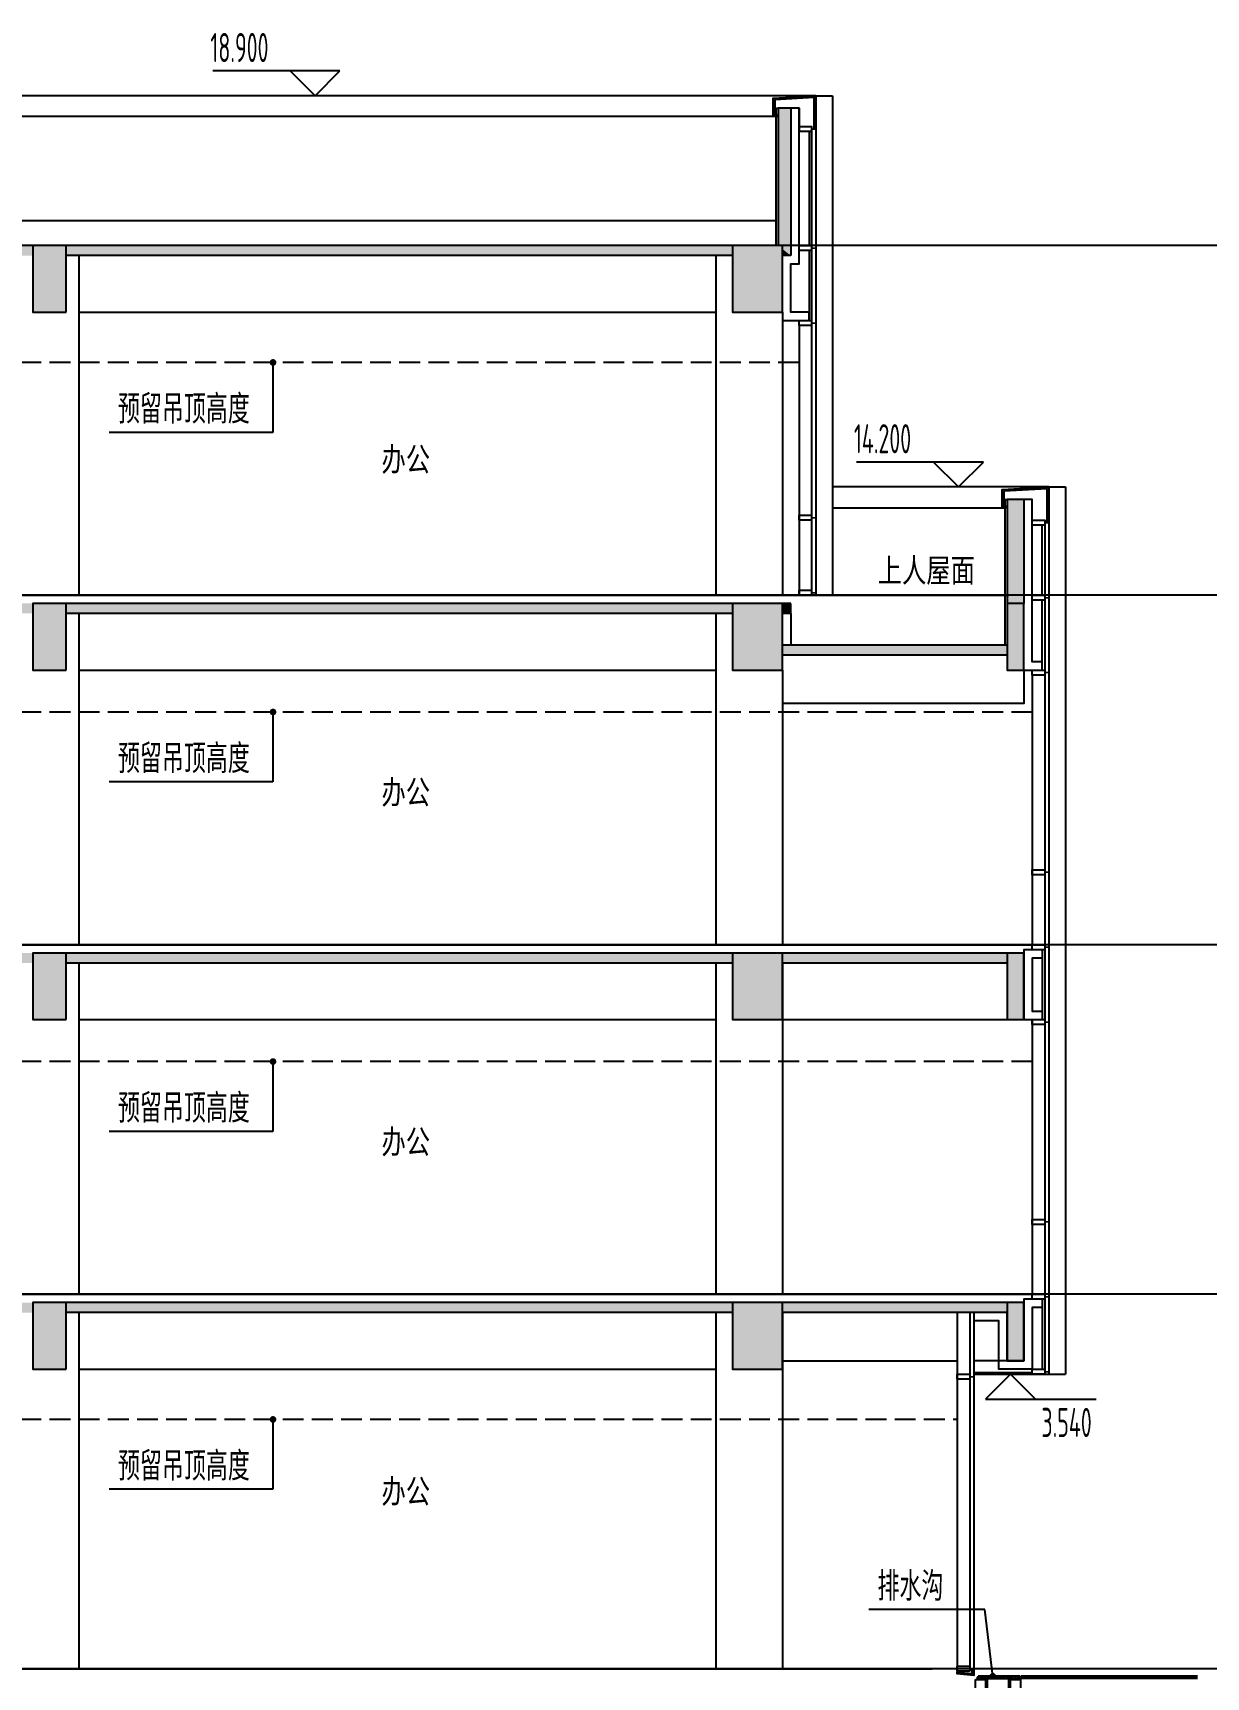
# Model space of a CAD drawing. Extents: x 1106790 to 1313746, y -134124 to 12249.
# Drawn here: x 1281948 to 1296036, y -51988 to -32232 of the extents above; entities that cross this region are included whole.
import ezdxf

# ---------------------------------------------------------------- set-up
doc = ezdxf.new("R2010")
doc.units = 0
doc.header["$LTSCALE"] = 1000
doc.header["$MEASUREMENT"] = 0
doc.linetypes.add('DASH', pattern=[0.35, 0.25, -0.1])
for name, color, linetype in [('01-标注_标高', 200, 'Continuous'), ('01-标注_符号', 200, 'Continuous'), ('02-TEXT_房间', 7, 'Continuous'), ('02-TEXT_标注', 130, 'Continuous'), ('05-填充_天正', 26, 'Continuous'), ('A-C_窗', 140, 'Continuous'), ('A-D_龙骨', 131, 'Continuous'), ('A-O_屋面', 201, 'Continuous'), ('A-SUR_保温', 222, 'Continuous'), ('A-SUR_吊顶', 40, 'Continuous'), ('A-SUR_看线', 231, 'Continuous'), ('A-SUR_面层', 191, 'Continuous'), ('A-TECH_结构', 21, 'Continuous'), ('A-金属背板', 30, 'Continuous'), ('A_STR-砌块墙', 121, 'Continuous'), ('A_STR-砼墙', 51, 'Continuous'), ('A_STR-砼柱', 51, 'Continuous'), ('D_铝板', 181, 'Continuous'), ('PUB_HATCH', 8, 'Continuous'), ('构造物', 145, 'Continuous')]:
    doc.layers.add(name, color=color, linetype=linetype)
doc.layers.add('04-不打印_辅助线', color=165, linetype='Continuous', plot=False)
doc.styles.add('_TCH_DIM', font='ROS1', dxfattribs={"width": 0.8, "bigfont": 'JD'})
doc.styles.get("Standard").update_dxf_attribs({"font": 'STXIHEI.TTF', "width": 0.75})
pattern_1 = [(45, (4697.017, 670), (-17.96051, 17.96051), []), (45, (4714.977, 670), (-17.96051, 17.96051), [12.7, -6.35])]

# ---------------------------------------------------------------- blocks, each defined once
blk = doc.blocks.new('kyuhtr')
at = {"const_width": 20}
blk.add_lwpolyline([(50, 0), (0, 0)], dxfattribs=at)
blk.add_lwpolyline([(50, -30), (200, -30), (200, 30), (50, 30)], close=True)
blk = doc.blocks.new('dartt')
at = {"transparency": 33554641}
h = blk.add_hatch(dxfattribs=at)
h.set_pattern_fill('ANSI32', color=26)
h.set_pattern_definition([(45, (1294.211, 122.3605), (-3.367596, 3.367596), []), (45, (1296.4563, 122.3605), (-3.367596, 3.367596), [])])
edge = h.paths.add_edge_path()
edge.add_arc((0, 21), 4, 0, 90)
edge.add_line((0, 25), (0, 0))
edge.add_line((0, 0), (25, 0))
edge.add_arc((21, 0), 4, 0, 90)
edge.add_line((21, 4), (4, 4))
edge.add_line((4, 4), (4, 21))
blk.add_lwpolyline([(0, 25), (0, 0), (25, 0)])
blk.add_lwpolyline([(0, 25), (0, 25, -0.414214), (4, 21), (4, 4), (21, 4, -0.414214), (25, 0), (25, 0)], format="xyb")
blk = doc.blocks.new('$LinePat$素土夯实')
at = {"color": 0}
for p, q in [((0, -210), (210, 0)), ((120, -300), (420, 0)), ((420, 0), (608, -188)), ((495, -300), (795, 0)), ((615, 0), (705, -90)), ((210, -210), (300, -300)), ((315, -105), (502, -293)), ((705, -300), (795, -210))]:
    blk.add_line(p, q, dxfattribs=at)
blk = doc.blocks.new('drsrtg')
at = {"layer": '05-填充_天正'}
h = blk.add_hatch(dxfattribs=at)
h.set_pattern_fill('ANSI33', color=256, scale=8)
h.set_pattern_definition([(45, (4711.517, 670), (-17.96051, 17.96051), []), (45, (4729.477, 670), (-17.96051, 17.96051), [12.7, -6.35])])
h.paths.add_polyline_path([(-608, 580), (-608, 550), (-513, 550), (-513, 580)])
h = blk.add_hatch(dxfattribs=at)
h.set_pattern_fill('ANSI33', color=256, scale=8)
h.set_pattern_definition(pattern_1)
h.paths.add_polyline_path([(-448, 550), (-448, 580), (-498, 580), (-498, 550)])
h = blk.add_hatch(dxfattribs=at)
h.set_pattern_fill('ANSI33', color=256, scale=8)
h.set_pattern_definition(pattern_1)
h.paths.add_polyline_path([(-383, 550), (-383, 580), (-433, 580), (-433, 550)])
h = blk.add_hatch(dxfattribs=at)
h.set_pattern_fill('ANSI33', color=256, scale=8)
h.set_pattern_definition(pattern_1)
h.paths.add_polyline_path([(-318, 550), (-318, 580), (-368, 580), (-368, 550)])
h = blk.add_hatch(dxfattribs=at)
h.set_pattern_fill('ANSI33', color=256, scale=8)
h.set_pattern_definition(pattern_1)
h.paths.add_polyline_path([(-253, 550), (-253, 580), (-303, 580), (-303, 550)])
h = blk.add_hatch(dxfattribs=at)
h.set_pattern_fill('ANSI33', color=256, scale=8)
h.set_pattern_definition([(45, (4721.517, 670), (-17.96051, 17.96051), []), (45, (4739.477, 670), (-17.96051, 17.96051), [12.7, -6.35])])
h.paths.add_polyline_path([(-108, 550), (-108, 580), (-238, 580), (-238, 550)])
at = {"layer": '01-标注_符号'}
for p, q in [((-527, 1382), (-1923, 1382)), ((-433, 580), (-527, 1382))]:
    blk.add_line(p, q, dxfattribs=at)
at = {"layer": '01-标注_符号', "const_width": 40}
blk.add_lwpolyline([(-431, 560, 1), (-435, 600, 1)], format="xyb", close=True, dxfattribs=at)
at = {"layer": '05-填充_天正'}
blk.add_lwpolyline([(-500, 550), (-500, 240), (-240, 240), (-240, 550)], dxfattribs=at)
at = {"layer": 'A-SUR_面层'}
for p, q in [((-108, 580), (-608, 580)), ((-608, 550), (-608, 580)), ((-108, 550), (-608, 550)), ((-513, 550), (-513, 580)), ((-498, 550), (-498, 580)), ((-448, 550), (-448, 580)), ((-433, 550), (-433, 580)), ((-383, 550), (-383, 580)), ((-368, 550), (-368, 580)), ((-318, 550), (-318, 580)), ((-303, 550), (-303, 580)), ((-253, 550), (-253, 580)), ((-238, 550), (-238, 580)), ((-108, 550), (-108, 580))]:
    blk.add_line(p, q, dxfattribs=at)
at = {"layer": 'A_STR-砌块墙'}
for points in [[(-640, 540), (-520, 540), (-520, 120), (-220, 120), (-220, 540), (-100, 540), (-100, 0), (-640, 0), (-640, 540)], [(-100, 0), (-740, 0), (-740, -100), (0, -100), (0, 0), (-520, 0)]]:
    blk.add_lwpolyline(points, dxfattribs=at)
at = {"layer": 'A-SUR_看线', "xscale": -0.1861635220123852, "yscale": 0.1666666666666667, "zscale": 0.1666666666666667}
for p in [(-592, -100), (-444, -100), (-296, -100), (-148, -100), (0, -100)]:
    blk.add_blockref('$LinePat$素土夯实', p, dxfattribs=at)
at = {"layer": '构造物', "linetype": 'DASH', "ltscale": 0.2}
blk.add_blockref('dartt', (-620, 540), dxfattribs=at)
at = {"layer": '构造物', "linetype": 'DASH', "ltscale": 0.2, "xscale": -1}
blk.add_blockref('dartt', (-100, 540), dxfattribs=at)
at = {"layer": '02-TEXT_标注', "style": '_TCH_DIM', "width": 0.8}
blk.add_text('排水沟', height=347.3, dxfattribs=at).set_placement((-1818, 1487))
blk = doc.blocks.new('_FZH')
blk.add_lwpolyline([(-0.5, -0.5), (0.5, -0.5), (0.5, 0.5), (-0.5, 0.5)], close=True)
at = {"layer": 'PUB_HATCH'}
blk.add_solid([(-0.5, -0.5), (0.5, -0.5), (-0.5, 0.5), (0.5, 0.5)], dxfattribs=at)

msp = doc.modelspace()

# ---------------------------------------------------------------- hatches: boundary and pattern name
at = {"layer": '05-填充_天正'}
for points in [[(1290898.2, -33138.5), (1290898.2, -34788.5), (1291048.2, -34908.5), (1291048.2, -33138.5)], [(1273948.2, -34788.5), (1273948.2, -34908.5), (1281948.2, -34908.5), (1281948.2, -34788.5)], [(1282348.2, -34788.5), (1282348.2, -34908.5), (1290348.2, -34908.5), (1290348.2, -34788.5)], [(1290948.2, -34828.5), (1290948.2, -34908.5), (1291048.2, -34908.5)], [(1293648.2, -39088.5), (1293848.2, -39088.5), (1293848.2, -37838.5), (1293648.2, -37838.5)], [(1273948.2, -39088.5), (1273948.2, -39208.5), (1281948.2, -39208.5), (1281948.2, -39088.5)], [(1282348.2, -39088.5), (1282348.2, -39208.5), (1290348.2, -39208.5), (1290348.2, -39088.5)], [(1290948.2, -39088.5), (1290948.2, -39208.5), (1291048.2, -39208.5), (1291048.2, -39088.5)], [(1290948.2, -39588.5), (1290948.2, -39708.5), (1293648.2, -39708.5), (1293648.2, -39588.5)], [(1273948.2, -43288.5), (1273948.2, -43408.5), (1281948.2, -43408.5), (1281948.2, -43288.5)], [(1282348.2, -43288.5), (1282348.2, -43408.5), (1290348.2, -43408.5), (1290348.2, -43288.5)], [(1290948.2, -43288.5), (1290948.2, -43408.5), (1293648.2, -43408.5), (1293648.2, -43288.5)], [(1273948.2, -47488.5), (1273948.2, -47608.5), (1281948.2, -47608.5), (1281948.2, -47488.5)], [(1282348.2, -47488.5), (1282348.2, -47608.5), (1290348.2, -47608.5), (1290348.2, -47488.5)], [(1290948.2, -47488.5), (1290948.2, -47608.5), (1293648.2, -47608.5), (1293648.2, -47488.5)]]:
    msp.add_hatch(color=256, dxfattribs=at).paths.add_polyline_path(points)

# ---------------------------------------------------------------- linework, layer by layer
at = {"layer": '01-标注_标高'}
for p, q in [((1285635.9, -32688.5), (1284109.2, -32688.5)), ((1285335.9, -32988.5), (1285035.9, -32688.5)), ((1285335.9, -32988.5), (1285635.9, -32688.5)), ((1293363.8, -37388.5), (1291837.2, -37388.5)), ((1293063.8, -37688.5), (1292763.8, -37388.5)), ((1293063.8, -37688.5), (1293363.8, -37388.5)), ((1293686, -48348.5), (1293386, -48648.5)), ((1293686, -48348.5), (1293986, -48648.5)), ((1293386, -48648.5), (1294716.4, -48648.5))]:
    msp.add_line(p, q, dxfattribs=at)
at = {"layer": '01-标注_符号'}
for p, q in [((1284831.3, -36192), (1284831.3, -37032)), ((1284831.3, -37032), (1282864.8, -37032)), ((1284831.3, -40392), (1284831.3, -41232)), ((1284831.3, -41232), (1282864.8, -41232)), ((1284831.3, -44592), (1284831.3, -45432)), ((1284831.3, -45432), (1282864.8, -45432)), ((1284831.3, -48892), (1284831.3, -49732)), ((1284831.3, -49732), (1282864.8, -49732))]:
    msp.add_line(p, q, dxfattribs=at)
at = {"layer": '01-标注_符号', "const_width": 40}
for points in [[(1284831.3, -36172, 1), (1284831.3, -36212, 1)], [(1284831.3, -40372, 1), (1284831.3, -40412, 1)], [(1284831.3, -44572, 1), (1284831.3, -44612, 1)], [(1284831.3, -48872, 1), (1284831.3, -48912, 1)]]:
    msp.add_lwpolyline(points, format="xyb", close=True, dxfattribs=at)
at = {"layer": '04-不打印_辅助线'}
for p, q in [((1298655.7, -34788.5), (1237898.8, -34788.5)), ((1298655.7, -38988.5), (1237898.8, -38988.5)), ((1298655.7, -43188.5), (1237898.8, -43188.5)), ((1298655.7, -47388.5), (1237898.8, -47388.5)), ((1298655.7, -51888.5), (1237898.8, -51888.5))]:
    msp.add_line(p, q, dxfattribs=at)
at = {"layer": 'A-C_窗'}
msp.add_line((1291148.2, -33138.5), (1291148.2, -33418.5), dxfattribs=at)
for points in [[(1291298.2, -33388.5), (1291298.2, -38988.5)], [(1291348.2, -33388.5), (1291348.2, -38988.5)], [(1291148.2, -35748.5), (1291148.2, -38988.5)], [(1294148.2, -38118.5), (1294148.2, -48348.5)], [(1294098.2, -38148.5), (1294098.2, -48288.5)], [(1293948.2, -39948.5), (1293948.2, -43188.5)], [(1293948.2, -44088.5), (1293948.2, -47388.5)], [(1293048.2, -47608.5), (1293048.2, -51858.5)], [(1293198.2, -47608.5), (1293198.2, -51888.5)], [(1293248.2, -47608.5), (1293248.2, -51888.5)], [(1293248.2, -48328.5), (1293948.2, -48328.5)], [(1293248.2, -48348.5), (1294148.2, -48348.5)], [(1293948.2, -48288.5), (1293948.2, -48288.5)]]:
    msp.add_lwpolyline(points, dxfattribs=at)
at = {"layer": 'A-O_屋面'}
msp.add_lwpolyline([(1273598.2, -34488.5), (1290868.2, -34488.5)], dxfattribs=at)
at = {"layer": 'A-SUR_保温'}
for p, q in [((1290868.2, -33138.5), (1290868.2, -34788.5)), ((1293618.2, -37838.5), (1293618.2, -39588.5))]:
    msp.add_line(p, q, dxfattribs=at)
for points in [[(1290868.2, -33138.5), (1290898.2, -33138.5)], [(1290948.2, -35588.5), (1290948.2, -35688.5), (1291268.2, -35688.5), (1291268.2, -35588.5), (1291048.1, -35588.5), (1291048.1, -35008.5), (1291148.2, -35008.5), (1291148.2, -33138.5), (1291048.2, -33138.5)], [(1293618.2, -37838.5), (1293648.2, -37838.5)], [(1293848.2, -39888.5), (1293970.2, -39888.5), (1293970.2, -39888.5), (1294068.2, -39888.5), (1294068.2, -39789), (1293948.2, -39789), (1293948.2, -37838.5), (1293848.2, -37838.5)], [(1294068.2, -43248.5), (1293848.2, -43248.5), (1293848.2, -44088.5), (1294068.2, -44088.5)], [(1294068.2, -43348.5), (1293948.2, -43348.5), (1293948.2, -43988.5), (1294068.2, -43988.5)], [(1294068.2, -47448.5), (1293848.2, -47448.5), (1293848.2, -48188.5), (1293648.2, -48188.5), (1293648.2, -47608.5), (1293248.2, -47608.5)], [(1294068.2, -47548.5), (1293948.2, -47548.5), (1293948.2, -48288.5), (1293548.2, -48288.5), (1293548.2, -47708.5), (1293248.2, -47708.5)]]:
    msp.add_lwpolyline(points, dxfattribs=at)
at = {"layer": 'A-SUR_吊顶', "linetype": 'DASH'}
for points in [[(1275848.2, -36188.5), (1291148.2, -36188.5)], [(1275848.2, -40388.5), (1293948.2, -40388.5)], [(1275848.2, -44588.5), (1293948.2, -44588.5)], [(1273398.2, -48888.5), (1293048.2, -48888.5)]]:
    msp.add_lwpolyline(points, dxfattribs=at)
at = {"layer": 'A-SUR_看线'}
for points in [[(1291348.2, -32988.5), (1291548.2, -32988.5)], [(1291548.2, -32988.5), (1291548.2, -38988.5)], [(1294148.2, -37688.5), (1294348.2, -37688.5)], [(1294348.2, -37688.5), (1294348.2, -48348.5)], [(1294148.2, -48348.5), (1294348.2, -48348.5)]]:
    msp.add_lwpolyline(points, dxfattribs=at)
at = {"layer": 'A-SUR_面层'}
for points in [[(1275848.2, -38988.5), (1293668.2, -38988.5)], [(1275848.2, -43188.5), (1293948.2, -43188.5)], [(1275848.2, -47388.5), (1293948.2, -47388.5)], [(1273398.2, -51888.5), (1292748.2, -51888.5)]]:
    msp.add_lwpolyline(points, dxfattribs=at)
at = {"layer": 'A-TECH_结构'}
msp.add_line((1293648.2, -48188.5), (1293248.2, -48188.5), dxfattribs=at)
for points in [[(1282498.2, -34908.5), (1282498.2, -38988.5)], [(1290148.2, -34908.5), (1290148.2, -38988.5)], [(1282498.2, -35588.5), (1290148.2, -35588.5)], [(1290948.2, -35588.5), (1290948.2, -38988.5)], [(1282498.2, -39208.5), (1282498.2, -43188.5)], [(1290148.2, -39208.5), (1290148.2, -43188.5)], [(1282498.2, -39888.5), (1290148.2, -39888.5)], [(1290948.2, -39888.5), (1290948.2, -43188.5)], [(1293848.2, -39888.5), (1293848.2, -40288.5), (1290948.2, -40288.5)], [(1282498.2, -43408.5), (1282498.2, -47388.5)], [(1290148.2, -43408.5), (1290148.2, -47388.5)], [(1290948.2, -43408.5), (1290948.2, -47388.5)], [(1282498.2, -44088.5), (1290148.2, -44088.5)], [(1290948.2, -44088.5), (1293648.2, -44088.5)], [(1282498.2, -47608.5), (1282498.2, -51888.5)], [(1290148.2, -47608.5), (1290148.2, -51888.5)], [(1290948.2, -47608.5), (1290948.2, -51888.5)], [(1290948.2, -48188.5), (1293048.2, -48188.5)], [(1282498.2, -48288.5), (1290148.2, -48288.5)]]:
    msp.add_lwpolyline(points, dxfattribs=at)
at = {"layer": 'A-金属背板'}
for p, q in [((1291268.2, -33418.5), (1291268.2, -34788.5)), ((1291268.2, -34848.5), (1291268.2, -35688.5)), ((1294068.2, -38988.5), (1294068.2, -38148.5)), ((1294068.2, -39888.5), (1294068.2, -39048.5)), ((1294068.2, -43248.5), (1294068.2, -44088.5)), ((1294068.2, -47448.5), (1294068.2, -48288.5))]:
    msp.add_line(p, q, dxfattribs=at)
at = {"layer": 'A_STR-砌块墙'}
msp.add_lwpolyline([(1291048.2, -39208.5), (1291048.2, -39588.5)], dxfattribs=at)
at = {"layer": 'A_STR-砌块墙', "const_width": 50}
msp.add_lwpolyline([(1295935, -51988.5), (1293808.2, -51988.5)], dxfattribs=at)
at = {"layer": 'A_STR-砼墙'}
for p, q in [((1290898.2, -33138.5), (1290898.2, -34788.5)), ((1291048.2, -33138.5), (1290898.2, -33138.5)), ((1291048.2, -33138.5), (1291048.2, -34908.5)), ((1290348.2, -34788.5), (1282348.2, -34788.5)), ((1290348.2, -34908.5), (1282348.2, -34908.5)), ((1291048.2, -34908.5), (1290948.2, -34908.5)), ((1293648.2, -37838.5), (1293648.2, -39088.5)), ((1293848.2, -37838.5), (1293648.2, -37838.5)), ((1293848.2, -37838.5), (1293848.2, -39088.5)), ((1290348.2, -39088.5), (1282348.2, -39088.5)), ((1291048.2, -39088.5), (1290948.2, -39088.5)), ((1291048.2, -39208.5), (1291048.2, -39088.5)), ((1290348.2, -39208.5), (1282348.2, -39208.5)), ((1291048.2, -39208.5), (1290948.2, -39208.5)), ((1293648.2, -39588.5), (1290948.2, -39588.5)), ((1293648.2, -39708.5), (1290948.2, -39708.5)), ((1290348.2, -43288.5), (1282348.2, -43288.5)), ((1290348.2, -43408.5), (1282348.2, -43408.5)), ((1293648.2, -43288.5), (1290948.2, -43288.5)), ((1293648.2, -43408.5), (1290948.2, -43408.5)), ((1290348.2, -47488.5), (1282348.2, -47488.5)), ((1290348.2, -47608.5), (1282348.2, -47608.5)), ((1293648.2, -47488.5), (1290948.2, -47488.5)), ((1293648.2, -47608.5), (1290948.2, -47608.5))]:
    msp.add_line(p, q, dxfattribs=at)
at = {"layer": 'D_铝板'}
for points in [[(1291348.2, -32988.5), (1275948.2, -32988.5)], [(1290838.2, -33238.5), (1275948.2, -33238.5)], [(1294148.2, -37688.5), (1291548.2, -37688.5)], [(1291548.2, -37938.5), (1293618.2, -37938.5)]]:
    msp.add_lwpolyline(points, dxfattribs=at)
for points in [[(1290898.2, -33238.5), (1290838.2, -33238.5), (1290838.2, -33018.5), (1291348.2, -32988.5), (1291348.2, -33388.5), (1291328.2, -33388.5), (1291328.2, -33009.7), (1290858.2, -33037.3), (1290858.2, -33218.5), (1290898.2, -33218.5)], [(1293648.2, -37938.5), (1293588.2, -37938.5), (1293588.2, -37718.5), (1294148.2, -37688.5), (1294148.2, -38118.5), (1294128.2, -38118.5), (1294128.2, -37709.7), (1293608.2, -37737.3), (1293608.2, -37918.5), (1293648.2, -37918.5)], [(1293248.2, -51888.5), (1293248.2, -51968.5), (1293048.2, -51948.5), (1293048.2, -51928.4), (1293228.2, -51946.4), (1293228.2, -51888.5)]]:
    msp.add_lwpolyline(points, close=True, dxfattribs=at)

# ---------------------------------------------------------------- block references
msp.add_blockref('drsrtg', (1293908.2, -52558.5))
at = {"layer": 'A-D_龙骨', "xscale": -1}
for p in [(1291348.2, -33388.5), (1291348.2, -34818.5), (1291348.2, -35718.5), (1291348.2, -38058.5), (1294148.2, -38118.5), (1291348.2, -38958.5), (1294148.2, -39018.5), (1294148.2, -39918.5), (1294148.2, -42318.5), (1294148.2, -43218.5), (1294148.2, -44118.5), (1294148.2, -46518.5), (1294148.2, -47418.5), (1293248.2, -48378.5), (1294148.2, -48318.5), (1293248.2, -51888.5)]:
    msp.add_blockref('kyuhtr', p, dxfattribs=at)
at = {"layer": 'A_STR-砼柱', "rotation": 90}
for p, xscale, yscale, zscale in [((1282148.2, -35188.5), 800, 400, 400), ((1290648.2, -35188.5), 800, 600, 600), ((1282148.2, -39488.5), 800, 400, 400), ((1290648.2, -39488.5), 800, 600, 600), ((1293748.2, -39488.5), 800, 200, 200), ((1282148.2, -43688.5), 800, 400, 400), ((1290648.2, -43688.5), 800, 600, 600), ((1293748.2, -43688.5), 800, 200, 200), ((1282148.2, -47888.5), 800, 400, 400), ((1290648.2, -47888.5), 800, 600, 600), ((1293748.2, -47838.5), 700, 200, 200)]:
    msp.add_blockref('_FZH', p, dxfattribs=dict(at, xscale=xscale, yscale=yscale, zscale=zscale))

# ---------------------------------------------------------------- texts
at = {"layer": '02-TEXT_房间', "width": 0.75}
for s, p in [('办公', (1286134.1, -37498.9)), ('上人屋面', (1292092.8, -38833)), ('办公', (1286134.1, -41498.9)), ('办公', (1286134.1, -45698.9)), ('办公', (1286134.1, -49898.9))]:
    msp.add_text(s, height=285.43, dxfattribs=at).set_placement(p)
at = {"layer": '02-TEXT_标注', "style": '_TCH_DIM'}
for s, height, width, p in [('18.900', 350, 0.64, (1284079.2, -32583.5)), ('预留吊顶高度', 347.29, 0.8, (1282969.8, -36927)), ('14.200', 350, 0.64, (1291807.2, -37283.5)), ('预留吊顶高度', 347.29, 0.8, (1282969.8, -41127)), ('预留吊顶高度', 347.29, 0.8, (1282969.8, -45327)), ('3.540', 350, 0.64, (1294059.2, -49103.5)), ('预留吊顶高度', 347.29, 0.8, (1282969.8, -49627))]:
    msp.add_text(s, height=height, dxfattribs=dict(at, width=width)).set_placement(p)

doc.saveas('drawing.dxf')
